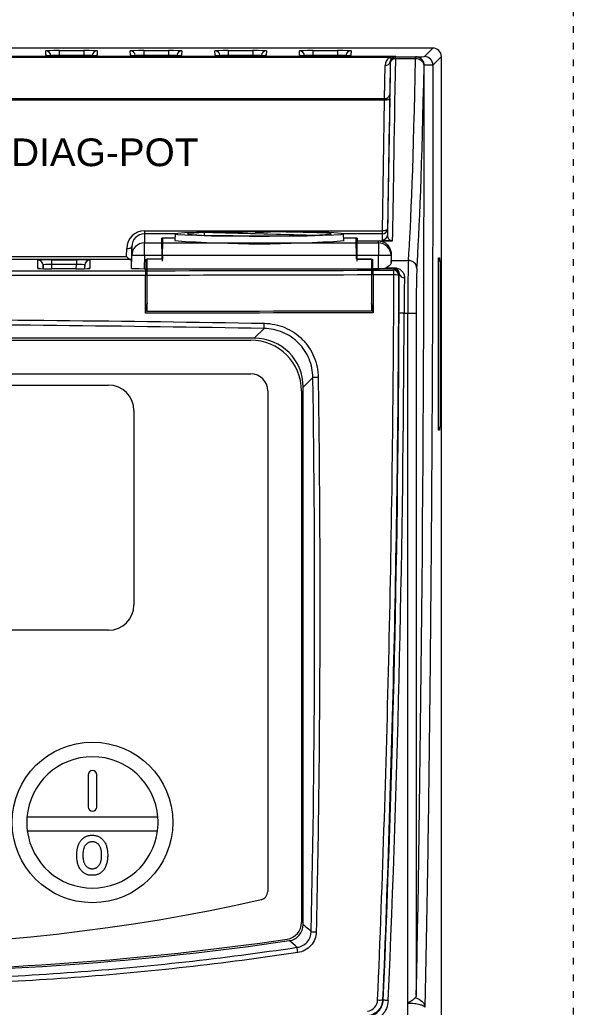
# Model space of a CAD drawing. Header units: millimetres. Extents: x 32696 to 36207, y 16706 to 17911.
# Drawn here: x 35273.7 to 35373.5, y 17140 to 17318 of the extents above; entities that cross this region are included whole.
import ezdxf
from ezdxf.enums import TextEntityAlignment as Align

# ---------------------------------------------------------------- set-up
doc = ezdxf.new("R2010")
doc.units = ezdxf.units.MM
doc.header["$LTSCALE"] = 0.1
doc.linetypes.add('ACAD_ISO03W100', pattern=[30, 12, -18])
doc.layers.get('0').update_dxf_attribs({"lineweight": 20})
doc.layers.add('ANNOTATION', color=252, linetype='ACAD_ISO03W100', lineweight=13)
doc.layers.add('POTENCIA', color=2, linetype='Continuous', lineweight=25)
doc.styles.get("Standard").update_dxf_attribs({"font": 'arial.ttf'})

# ---------------------------------------------------------------- blocks, each defined once
blk = doc.blocks.new('CFW-300')
at = {"lineweight": 9}
for p, q in [((37519.294, 17427.153), (37484.824, 17427.153)), ((37519.294, 17427.153), (37484.824, 17427.153)), ((37519.044, 17426.903), (37519.294, 17427.153)), ((37485.921, 17426.911), (37518.184, 17426.911)), ((37517.995, 17426.876), (37486.11, 17426.876)), ((37507.853, 17426.942), (37507.846, 17427.072)), ((37507.88, 17426.939), (37507.853, 17426.942)), ((37507.877, 17426.94), (37507.876, 17426.94)), ((37508.245, 17427.079), (37508.973, 17427.079)), ((37508.245, 17427.079), (37508.245, 17426.937)), ((37508.973, 17426.937), (37508.245, 17426.937)), ((37508.245, 17426.937), (37508.245, 17426.935)), ((37508.966, 17426.935), (37508.253, 17426.935)), ((37508.973, 17427.079), (37508.973, 17426.937)), ((37508.973, 17426.935), (37508.973, 17426.937)), ((37509.365, 17426.942), (37509.338, 17426.939)), ((37509.344, 17426.94), (37509.344, 17426.94)), ((37509.372, 17427.072), (37509.365, 17426.942)), ((37510.353, 17426.942), (37510.346, 17427.072)), ((37510.38, 17426.939), (37510.353, 17426.942)), ((37510.377, 17426.94), (37510.376, 17426.94)), ((37510.745, 17427.079), (37511.473, 17427.079)), ((37510.745, 17427.079), (37510.745, 17426.937)), ((37511.473, 17426.937), (37510.745, 17426.937)), ((37510.745, 17426.937), (37510.745, 17426.935)), ((37511.466, 17426.935), (37510.753, 17426.935)), ((37511.473, 17427.079), (37511.473, 17426.937)), ((37511.473, 17426.935), (37511.473, 17426.937)), ((37511.865, 17426.942), (37511.838, 17426.939)), ((37511.844, 17426.94), (37511.844, 17426.94)), ((37511.872, 17427.072), (37511.865, 17426.942)), ((37512.853, 17426.942), (37512.846, 17427.072)), ((37512.88, 17426.939), (37512.853, 17426.942)), ((37512.877, 17426.94), (37512.876, 17426.94)), ((37513.245, 17427.079), (37513.973, 17427.079)), ((37513.245, 17427.079), (37513.245, 17426.937)), ((37513.973, 17426.937), (37513.245, 17426.937)), ((37513.245, 17426.937), (37513.245, 17426.935)), ((37513.966, 17426.935), (37513.253, 17426.935)), ((37513.973, 17427.079), (37513.973, 17426.937)), ((37513.973, 17426.935), (37513.973, 17426.937)), ((37514.365, 17426.942), (37514.338, 17426.939)), ((37514.344, 17426.94), (37514.344, 17426.94)), ((37514.372, 17427.072), (37514.365, 17426.942)), ((37515.353, 17426.942), (37515.346, 17427.072)), ((37515.38, 17426.939), (37515.353, 17426.942)), ((37515.377, 17426.94), (37515.376, 17426.94)), ((37515.745, 17427.079), (37516.473, 17427.079)), ((37515.745, 17427.079), (37515.745, 17426.937)), ((37516.473, 17426.937), (37515.745, 17426.937)), ((37515.745, 17426.937), (37515.745, 17426.935)), ((37516.466, 17426.935), (37515.753, 17426.935)), ((37516.473, 17427.079), (37516.473, 17426.937)), ((37516.473, 17426.935), (37516.473, 17426.937)), ((37516.865, 17426.942), (37516.838, 17426.939)), ((37516.844, 17426.94), (37516.844, 17426.94)), ((37516.872, 17427.072), (37516.865, 17426.942)), ((37518.184, 17426.911), (37518.184, 17426.892)), ((37518.184, 17426.892), (37518.782, 17426.892)), ((37518.782, 17426.836), (37518.184, 17426.836)), ((37518.782, 17426.892), (37518.79, 17426.899)), ((37518.782, 17426.892), (37518.782, 17426.836)), ((37519.544, 17426.903), (37519.294, 17426.653)), ((37519.544, 17348.434), (37519.544, 17426.903)), ((37519.544, 17348.434), (37519.544, 17426.903)), ((37517.867, 17425.666), (37517.884, 17426.644)), ((37518.034, 17426.756), (37518.017, 17425.778)), ((37518.034, 17426.744), (37518.034, 17426.756)), ((37519.036, 17426.646), (37519.032, 17426.642)), ((37486.238, 17425.666), (37517.867, 17425.666)), ((37518.016, 17425.669), (37517.949, 17421.807)), ((37517.866, 17425.611), (37486.239, 17425.611)), ((37517.799, 17421.749), (37517.866, 17425.611)), ((37510.765, 17421.749), (37510.765, 17421.66)), ((37510.765, 17421.749), (37517.799, 17421.749)), ((37510.765, 17421.66), (37510.765, 17421.392)), ((37511.675, 17421.66), (37510.765, 17421.66)), ((37511.675, 17421.661), (37511.665, 17421.461)), ((37512.446, 17421.709), (37512.87, 17421.727)), ((37512.446, 17421.709), (37512.446, 17421.708)), ((37512.486, 17421.709), (37512.446, 17421.709)), ((37512.482, 17421.744), (37512.478, 17421.71)), ((37512.87, 17421.727), (37512.482, 17421.744)), ((37512.482, 17421.744), (37512.623, 17421.744)), ((37515.545, 17421.618), (37512.535, 17421.697)), ((37512.535, 17421.697), (37512.535, 17421.627)), ((37512.623, 17421.744), (37512.833, 17421.735)), ((37512.873, 17421.721), (37512.69, 17421.713)), ((37512.785, 17421.704), (37515.795, 17421.625)), ((37513.056, 17421.719), (37512.997, 17421.722)), ((37513.4, 17421.744), (37513.012, 17421.727)), ((37513.012, 17421.727), (37513.166, 17421.721)), ((37513.042, 17421.735), (37513.258, 17421.744)), ((37513.258, 17421.744), (37513.4, 17421.744)), ((37513.4, 17421.744), (37513.402, 17421.723)), ((37514.047, 17421.741), (37514.047, 17421.712)), ((37514.474, 17421.734), (37514.349, 17421.733)), ((37514.367, 17421.721), (37514.492, 17421.72)), ((37514.474, 17421.734), (37514.475, 17421.72)), ((37514.737, 17421.732), (37514.737, 17421.735)), ((37515.018, 17421.722), (37515.018, 17421.737)), ((37515.064, 17421.744), (37515.142, 17421.744)), ((37515.142, 17421.744), (37515.142, 17421.721)), ((37515.142, 17421.744), (37515.143, 17421.721)), ((37515.855, 17421.741), (37515.855, 17421.716)), ((37516.665, 17421.461), (37516.654, 17421.661)), ((37517.799, 17421.66), (37516.655, 17421.66)), ((37517.799, 17421.66), (37517.799, 17421.749)), ((37517.799, 17421.479), (37517.799, 17421.66)), ((37517.949, 17421.807), (37517.949, 17421.626)), ((37510.39, 17421.285), (37510.384, 17420.899)), ((37510.39, 17421.024), (37510.39, 17421.285)), ((37510.765, 17421.024), (37510.765, 17421.392)), ((37510.765, 17421.392), (37511.281, 17421.392)), ((37511.669, 17421.539), (37511.278, 17421.539)), ((37511.281, 17421.392), (37511.278, 17421.539)), ((37511.293, 17420.919), (37511.31, 17421.539)), ((37511.31, 17421.392), (37511.31, 17421.539)), ((37511.669, 17421.539), (37511.31, 17421.539)), ((37511.31, 17421.392), (37517.02, 17421.392)), ((37517.052, 17421.539), (37516.661, 17421.539)), ((37517.02, 17421.539), (37516.661, 17421.539)), ((37517.037, 17420.919), (37517.02, 17421.539)), ((37517.02, 17421.392), (37517.02, 17421.539)), ((37517.05, 17421.453), (37517.048, 17421.392)), ((37517.048, 17421.392), (37517.681, 17421.392)), ((37517.052, 17421.539), (37517.05, 17421.453)), ((37517.05, 17421.453), (37517.691, 17421.453)), ((37517.681, 17421.392), (37517.681, 17421.024)), ((37517.691, 17421.453), (37518.036, 17421.453)), ((37486.319, 17420.99), (37510.236, 17420.99)), ((37510.236, 17420.99), (37510.24, 17421.227)), ((37510.384, 17420.642), (37510.39, 17421.024)), ((37510.765, 17421.024), (37510.758, 17420.632)), ((37511.288, 17421.024), (37510.765, 17421.024)), ((37511.29, 17420.91), (37511.288, 17421.024)), ((37511.3, 17421.017), (37511.297, 17420.91)), ((37517.03, 17421.017), (37511.3, 17421.017)), ((37517.03, 17421.017), (37517.033, 17420.91)), ((37517.042, 17421.024), (37517.04, 17420.91)), ((37517.681, 17421.024), (37517.042, 17421.024)), ((37517.688, 17420.632), (37517.681, 17421.024)), ((37518.056, 17421.024), (37518.059, 17420.812)), ((37510.37, 17420.901), (37486.319, 17420.901)), ((37507.617, 17420.639), (37507.617, 17420.883)), ((37507.772, 17420.631), (37507.767, 17420.741)), ((37507.767, 17420.741), (37507.767, 17420.631)), ((37508.016, 17420.894), (37508.752, 17420.894)), ((37508.016, 17420.894), (37508.016, 17420.752)), ((37508.752, 17420.752), (37508.016, 17420.752)), ((37508.016, 17420.752), (37508.022, 17420.628)), ((37508.746, 17420.628), (37508.752, 17420.752)), ((37508.752, 17420.894), (37508.752, 17420.752)), ((37509.002, 17420.741), (37508.996, 17420.631)), ((37509.002, 17420.631), (37509.002, 17420.741)), ((37509.151, 17420.883), (37509.151, 17420.639)), ((37510.384, 17420.642), (37510.384, 17420.899)), ((37510.82, 17420.632), (37510.82, 17420.91)), ((37510.82, 17420.91), (37510.848, 17420.882)), ((37510.82, 17420.91), (37510.848, 17420.91)), ((37511.297, 17420.91), (37510.848, 17420.91)), ((37510.848, 17420.632), (37510.848, 17420.91)), ((37511.297, 17420.919), (37511.29, 17420.919)), ((37511.29, 17420.91), (37511.29, 17420.857)), ((37511.297, 17420.919), (37511.297, 17420.91)), ((37517.033, 17420.919), (37517.033, 17420.91)), ((37517.04, 17420.919), (37517.033, 17420.919)), ((37517.482, 17420.91), (37517.033, 17420.91)), ((37517.04, 17420.91), (37517.509, 17420.91)), ((37517.04, 17420.91), (37517.04, 17420.857)), ((37517.509, 17420.91), (37517.482, 17420.882)), ((37517.482, 17420.91), (37517.482, 17420.632)), ((37517.509, 17420.91), (37517.509, 17420.632)), ((37518.059, 17420.877), (37518.569, 17420.877)), ((37519.457, 17420.953), (37519.484, 17420.953)), ((37519.457, 17415.853), (37519.457, 17420.953)), ((37519.509, 17420.872), (37519.457, 17420.872)), ((37519.457, 17420.866), (37519.509, 17420.867)), ((37519.484, 17420.953), (37519.484, 17420.872)), ((37519.509, 17420.867), (37519.509, 17420.872)), ((37519.509, 17420.867), (37519.509, 17415.939)), ((37508.751, 17420.628), (37508.017, 17420.628)), ((37508.751, 17420.628), (37508.017, 17420.628)), ((37508.017, 17420.628), (37508.017, 17420.628)), ((37508.751, 17420.628), (37508.751, 17420.628)), ((37510.758, 17420.632), (37510.82, 17420.632)), ((37510.8, 17420.572), (37510.82, 17420.632)), ((37510.848, 17420.632), (37517.482, 17420.632)), ((37510.848, 17420.571), (37510.848, 17420.632)), ((37517.482, 17420.632), (37517.482, 17420.584)), ((37517.525, 17420.584), (37517.509, 17420.632)), ((37518.157, 17420.632), (37517.509, 17420.632)), ((37517.509, 17420.632), (37517.688, 17420.632)), ((37517.909, 17420.657), (37518.157, 17420.657)), ((37518.157, 17420.657), (37518.157, 17420.632)), ((37510.848, 17419.615), (37510.821, 17419.534)), ((37517.509, 17419.534), (37517.482, 17419.615)), ((37510.798, 17419.316), (37510.82, 17419.381)), ((37510.82, 17419.381), (37510.82, 17419.384)), ((37510.848, 17419.381), (37510.82, 17419.381)), ((37517.51, 17419.381), (37517.482, 17419.381)), ((37517.51, 17419.384), (37517.51, 17419.381)), ((37517.527, 17419.328), (37517.51, 17419.381)), ((37518.441, 17419.318), (37518.551, 17419.318)), ((37518.551, 17398.916), (37518.551, 17419.318)), ((37518.551, 17419.318), (37518.801, 17419.318)), ((37518.801, 17419.318), (37518.801, 17399.147)), ((37514.01, 17418.573), (37514.3, 17418.862)), ((37514.01, 17418.573), (37490.108, 17418.573)), ((37490.209, 17418.519), (37513.909, 17418.519)), ((37490.209, 17417.519), (37513.909, 17417.519)), ((37515.745, 17417.41), (37515.459, 17417.124)), ((37492.704, 17417.189), (37509.704, 17417.189)), ((37514.409, 17417.019), (37514.409, 17402.218)), ((37515.409, 17417.019), (37515.409, 17401.3)), ((37515.459, 17401.239), (37515.459, 17417.124)), ((37510.454, 17416.439), (37510.454, 17410.689)), ((37519.457, 17415.941), (37519.509, 17415.939)), ((37519.509, 17415.935), (37519.457, 17415.935)), ((37519.484, 17415.853), (37519.457, 17415.853)), ((37519.484, 17415.935), (37519.484, 17415.853)), ((37519.509, 17415.939), (37519.509, 17415.935)), ((37509.704, 17409.939), (37492.704, 17409.939)), ((37509.104, 17405.664), (37509.104, 17404.714)), ((37509.354, 17404.714), (37509.354, 17405.664)), ((37511.165, 17404.409), (37507.293, 17404.409)), ((37507.303, 17404.009), (37511.155, 17404.009)), ((37518.555, 17378.369), (37518.555, 17398.916))]:
    blk.add_line(p, q, dxfattribs=at)
at = {"lineweight": 9, "flags": 128}
for points in [[(37518.016, 17425.669), (37518.012, 17425.658), (37518.004, 17425.646), (37517.99, 17425.636), (37517.971, 17425.627), (37517.949, 17425.62), (37517.923, 17425.615), (37517.895, 17425.612), (37517.866, 17425.611)], [(37511.675, 17421.661), (37511.748, 17421.645), (37511.961, 17421.631), (37512.301, 17421.618), (37512.751, 17421.607), (37513.282, 17421.6), (37513.865, 17421.596), (37514.465, 17421.596), (37515.048, 17421.6), (37515.579, 17421.607), (37516.028, 17421.618), (37516.369, 17421.631), (37516.582, 17421.645), (37516.654, 17421.661), (37516.582, 17421.677), (37516.369, 17421.691), (37516.028, 17421.704), (37515.579, 17421.715), (37515.048, 17421.722), (37514.465, 17421.726), (37513.865, 17421.726), (37513.282, 17421.722), (37512.751, 17421.715), (37512.301, 17421.704), (37511.961, 17421.691), (37511.748, 17421.677), (37511.675, 17421.661)], [(37512.535, 17421.697), (37512.226, 17421.684), (37512.057, 17421.67), (37512.042, 17421.655), (37512.181, 17421.64), (37512.465, 17421.627), (37512.872, 17421.616), (37513.374, 17421.609), (37513.932, 17421.605), (37514.508, 17421.606), (37515.059, 17421.61), (37515.545, 17421.618)], [(37515.795, 17421.625), (37516.104, 17421.638), (37516.273, 17421.652), (37516.288, 17421.667), (37516.148, 17421.682), (37515.865, 17421.695), (37515.458, 17421.705), (37514.956, 17421.713), (37514.397, 17421.717), (37513.822, 17421.716), (37513.271, 17421.712), (37512.785, 17421.704)], [(37517.949, 17421.807), (37517.946, 17421.795), (37517.937, 17421.784), (37517.923, 17421.774), (37517.905, 17421.765), (37517.882, 17421.758), (37517.856, 17421.753), (37517.828, 17421.75), (37517.799, 17421.749)], [(37510.24, 17421.227), (37510.269, 17421.228), (37510.297, 17421.231), (37510.323, 17421.236), (37510.346, 17421.243), (37510.365, 17421.252), (37510.378, 17421.262), (37510.387, 17421.273), (37510.39, 17421.285)], [(37507.652, 17420.635), (37507.645, 17420.636), (37507.617, 17420.639)], [(37509.151, 17420.639), (37509.123, 17420.636), (37509.116, 17420.635)], [(37518.296, 17420.465), (37518.291, 17420.457), (37518.276, 17420.436)], [(37518.301, 17420.473), (37518.3, 17420.47), (37518.296, 17420.465)], [(37518.441, 17419.318), (37518.413, 17419.319), (37518.385, 17419.319), (37518.359, 17419.319), (37518.336, 17419.319), (37518.318, 17419.319), (37518.304, 17419.319), (37518.295, 17419.319), (37518.291, 17419.319)], [(37517.808, 17399.015), (37517.817, 17399.007), (37517.825, 17399)], [(37517.974, 17398.993), (37517.945, 17398.995), (37517.918, 17398.996), (37517.892, 17398.997), (37517.869, 17398.998), (37517.851, 17398.999), (37517.837, 17398.999), (37517.828, 17399), (37517.825, 17399)], [(37518.555, 17398.916), (37518.555, 17398.916), (37518.555, 17398.917), (37518.555, 17398.917), (37518.555, 17398.918), (37518.555, 17398.918), (37518.555, 17398.919), (37518.555, 17398.919), (37518.555, 17398.92)]]:
    blk.add_lwpolyline(points, dxfattribs=at)
at = {"lineweight": 9}
blk.add_circle((37509.229, 17404.259), 2.375, dxfattribs=at)
for centre, radius, start, end in [((37507.846, 17426.922), 0.15, 5.4546, 90.0048), ((37509.372, 17426.922), 0.15, 89.9952, 174.5456), ((37510.346, 17426.922), 0.15, 5.455, 90.0044), ((37511.872, 17426.922), 0.15, 89.9956, 174.545), ((37512.846, 17426.922), 0.15, 5.4546, 90.0048), ((37514.372, 17426.922), 0.15, 89.9952, 174.5454), ((37515.346, 17426.922), 0.15, 5.4546, 90.0048), ((37516.872, 17426.922), 0.15, 89.9956, 174.545), ((37518.044, 17426.951), 0.0893, 237.083, 300.9139), ((37518.184, 17426.742), 0.15, 89.9967, 178.994), ((37518.168, 17426.701), 0.136, 83.3533, 170.9588), ((37518.782, 17426.642), 0.25, 0.0198, 89.9798), ((37518.805, 17426.606), 0.23, 8.8672, 95.5604), ((37519.044, 17426.653), 0.25, 0.0206, 89.9789), ((37517.9, 17426.778), 0.136, 263.0975, 350.5471), ((37517.884, 17425.8), 0.136, 263.0966, 350.5491), ((37517.799, 17421.809), 0.15, 269.9906, 358.9892), ((37517.799, 17421.629), 0.15, 269.99, 358.9899), ((37510.765, 17421.017), 0.375, 89.9908, 178.9892), ((37514.166, 17455.162), 33.793, 265.7564, 274.2416), ((37517.681, 17421.017), 0.375, 1.0164, 90.0032), ((37510.578, 17415.646), 5.38, 88.0032, 91.9968), ((37517.868, 17415.601), 5.425, 88.0198, 91.9802), ((37507.617, 17420.733), 0.15, 3.0109, 90.01), ((37508.852, 17417.09), 3.805, 85.4925, 91.5032), ((37509.151, 17420.733), 0.15, 89.99, 176.9891), ((37518.571, 17420.629), 0.248, 1.0321, 90.4797), ((37517.746, 17420.479), 0.395, 355.7402, 15.7042), ((37518.126, 17420.436), 0.15, 359.9904, 89.9754), ((37518.17, 17420.06), 0.39, 74.173, 94.378), ((37518.146, 17420.465), 0.15, 359.9934, 89.9753), ((37518.432, 17420.507), 0.135, 194.8376, 278.2915), ((37009.806, 17420.839), 508.488, 357.53843, 359.82872), ((37009.806, 17420.839), 508.638, 357.53843, 359.82872), ((37513.317, 17419.005), 0.993, 351.7463, 0.7044), ((37513.909, 17417.019), 1.5, 0, 90), ((37513.909, 17417.019), 0.5, 0, 90), ((37515.888, 17416.236), 1.182, 89.389, 96.9378), ((37509.704, 17416.439), 0.75, 0, 90), ((37509.704, 17410.689), 0.75, 270, 0), ((37509.229, 17404.259), 1.942, 4.43, 175.57), ((37509.229, 17405.664), 0.125, 0, 180), ((37509.229, 17404.714), 0.125, 180, 0), ((37509.229, 17404.259), 1.942, 175.57, 187.3964), ((37509.229, 17404.259), 1.942, 352.6036, 4.43), ((37509.229, 17404.259), 1.942, 187.3964, 352.6036), ((37514.159, 17402.218), 0.25, 282.7273, 0), ((37502.059, 17455.791), 55.172, 257.2727, 282.7273), ((37514.909, 17401.3), 0.5, 278.2911, 0), ((37515.836, 17401.825), 0.804, 260.0573, 270.6529), ((37502.059, 17490.103), 90.28, 261.72948, 278.27052), ((37502.059, 17489.48), 89.611, 261.70894, 278.29106), ((37502.813, 17398.58), 12.618, 8.3323, 9.0505), ((37517.713, 17399.431), 0.426, 262.9109, 282.8586)]:
    blk.add_arc(centre, radius, start, end, dxfattribs=at)
for centre, major_axis, ratio, start_param, end_param in [((37519.294, 17426.903), (0.177, 0.177), 0.999695, 5.497939, 7.068431), ((37519.294, 17426.903), (-0.177, -0.177), 0.999924, 2.356233, 3.926953), ((37508.247, 17427.072), (0.401, 0), 0.017471, 1.574452, 3.142509), ((37508.253, 17426.942), (0.401, 0), 0.017439, 3.142506, 4.710563), ((37508.247, 17426.922), (0.251, -0.008), 0.058972, 1.578502, 2.661043), ((37508.965, 17426.942), (0.401, 0), 0.017439, 4.714215, 6.282272), ((37508.972, 17427.072), (0.401, 0), 0.017471, 6.282269, 7.850326), ((37508.972, 17426.922), (0.251, 0.008), 0.058972, 0.48055, 1.56309), ((37510.747, 17427.072), (0.401, 0), 0.017471, 1.574452, 3.142509), ((37510.753, 17426.942), (0.401, 0), 0.017439, 3.142506, 4.710563), ((37510.747, 17426.922), (0.251, -0.008), 0.058972, 1.578502, 2.661043), ((37511.465, 17426.942), (0.401, 0), 0.017439, 4.714215, 6.282272), ((37511.472, 17427.072), (0.401, 0), 0.017471, 6.282269, 7.850326), ((37511.472, 17426.922), (0.251, 0.008), 0.058972, 0.48055, 1.56309), ((37513.247, 17427.072), (0.401, 0), 0.017471, 1.574452, 3.142509), ((37513.253, 17426.942), (0.401, 0), 0.017439, 3.142506, 4.710563), ((37513.247, 17426.922), (0.251, -0.008), 0.058972, 1.578502, 2.661043), ((37513.965, 17426.942), (0.401, 0), 0.017439, 4.714215, 6.282272), ((37513.972, 17427.072), (0.401, 0), 0.017471, 6.282269, 7.850326), ((37513.972, 17426.922), (0.251, 0.008), 0.058972, 0.48055, 1.56309), ((37515.747, 17427.072), (0.401, 0), 0.017471, 1.574452, 3.142509), ((37515.753, 17426.942), (0.401, 0), 0.017439, 3.142506, 4.710563), ((37515.747, 17426.922), (0.251, -0.008), 0.058972, 1.578502, 2.661043), ((37516.465, 17426.942), (0.401, 0), 0.017439, 4.714215, 6.282272), ((37516.472, 17427.072), (0.401, 0), 0.017471, 6.282269, 7.850326), ((37516.472, 17426.922), (0.251, 0.008), 0.058972, 0.48055, 1.56309), ((37518.184, 17426.638), (-0.001, 0.306), 0.979048, 0.676329, 1.548988), ((37518.184, 17426.762), (0.3, 0.003), 0.499949, 1.564979, 2.245657), ((37518.184, 17426.753), (-0.001, 0.156), 0.958816, 0.676358, 1.549017), ((37518.184, 17426.762), (0.107, 0.109), 0.965694, 0.791941, 1.47262), ((37518.6, 17450.091), (0.526, 30), 0.000459, 2.457781, 2.838374), ((37518.182, 17426.642), (0.002, 0.25), 0.000183, 5.599367, 6.265733), ((37518.449, 17450.091), (0, 30), 0.017601, 3.371004, 3.825412), ((37518.45, 17450.093), (0.526, 30.15), 0.000457, 2.457781, 2.805869), ((37518.032, 17426.644), (0.0017, 0.1), 0.000457, 5.599374, 6.26574), ((37518.427, 17426.731), (0, 34.92), 0.017455, 3.801696, 4.709959), ((37518.699, 17450.091), (0, 30.25), 0.017455, 3.371004, 3.825412), ((37517.863, 17425.551), (0.005, 0.15), 0.000913, 5.126928, 5.585085), ((37518.013, 17425.548), (0.005, 0.3), 0.000457, 5.126904, 5.585062), ((37510.765, 17421.218), (0, 0.531), 0.988139, 0, 1.553337), ((37510.765, 17421.278), (0, 0.381), 0.983341, 0, 1.553337), ((37511.288, 17421.017), (-0.007, 0.375), 0.000152, 4.72984, 6.257003), ((37511.3, 17421.017), (0.01, 0.375), 0.000685, 4.712407, 6.257023), ((37517.03, 17421.017), (-0.01, 0.375), 0.000685, 0.026162, 1.570778), ((37517.042, 17421.017), (0.007, 0.375), 0.000152, 0.026183, 1.553346), ((37510.236, 17421.051), (-0.144, 0.147), 0.210244, 1.781524, 2.911633), ((37508.017, 17420.883), (0.401, 0), 0.026222, 1.574907, 3.141595), ((37508.017, 17420.733), (0.251, -0.008), 0.072913, 1.579678, 3.146367), ((37508.751, 17420.733), (0.251, 0.008), 0.072913, 6.278411, 7.8451), ((37510.233, 17420.899), (0.15, 0), 0.028937, 6.283179, 6.716419), ((37518.574, 17419.318), (0, 1.6), 0.014728, 0.229411, 1.570796), ((37508.017, 17420.639), (0.401, 0), 0.02615, 3.141592, 3.457015), ((37508.017, 17420.639), (0.401, 0), 0.02615, 3.457015, 4.711018), ((37508.751, 17420.639), (0.401, 0), 0.02615, 4.71376, 5.937946), ((37508.751, 17420.639), (0.401, 0), 0.02615, 5.937946, 6.283186), ((37510.759, 17420.642), (0.375, 0), 0.026198, 3.141592, 4.711627), ((37517.509, 17420.782), (0, 0.15), 0.008727, 3.078714, 3.115413), ((37009.806, 18031.095), (0, 915.275), 0.745432, 3.982184, 3.982227), ((37009.806, 18031.095), (0, 915.275), 0.745432, 3.982227, 3.982252), ((37518.824, 17419.318), (0, 1.35), 0.017455, 0.229411, 1.570796), ((37510.821, 17419.384), (0, 0.15), 0.008727, 0.02618, 1.570796), ((37517.509, 17419.384), (0, 0.15), 0.008727, 4.712389, 6.257005), ((37513.906, 17417.02), (1.134, 1.134), 0.935113, 5.531306, 7.035065)]:
    blk.add_ellipse(centre, major_axis=major_axis, ratio=ratio, start_param=start_param, end_param=end_param, dxfattribs=at)
for points, knots in [([(37518.79, 17426.899), (37518.856, 17426.899), (37518.921, 17426.899), (37519.015, 17426.901), (37519.043, 17426.902), (37519.044, 17426.903)], [0, 0, 0, 0, 0.5, 0.5, 1, 1, 1, 1]), ([(37519.036, 17426.65), (37519.036, 17426.687), (37519.027, 17426.723), (37518.996, 17426.787), (37518.975, 17426.815), (37518.901, 17426.88), (37518.84, 17426.898), (37518.79, 17426.899)], [0, 0, 0, 0, 0.25, 0.25, 0.5, 0.5, 1, 1, 1, 1]), ([(37519.294, 17426.653), (37519.293, 17426.653), (37519.287, 17426.653), (37519.263, 17426.652), (37519.245, 17426.652), (37519.2, 17426.651), (37519.172, 17426.651), (37519.11, 17426.65), (37519.075, 17426.65), (37519.036, 17426.65)], [0, 0, 0, 0, 0.25, 0.25, 0.5, 0.5, 0.75, 0.75, 1, 1, 1, 1]), ([(37519.294, 17426.653), (37519.294, 17425.306), (37519.292, 17423.972), (37519.287, 17421.325), (37519.283, 17420.013), (37519.275, 17418.063), (37519.272, 17417.416), (37519.266, 17416.128), (37519.262, 17415.486), (37519.254, 17414.218), (37519.25, 17413.59), (37519.241, 17412.35), (37519.236, 17411.736), (37519.22, 17409.921), (37519.209, 17408.757), (37519.184, 17406.516), (37519.17, 17405.44), (37519.141, 17403.375), (37519.125, 17402.386), (37519.091, 17400.502), (37519.073, 17399.618), (37519.055, 17398.793)], [0, 0, 0, 0, 0.125, 0.125, 0.25, 0.25, 0.3125, 0.3125, 0.375, 0.375, 0.4375, 0.4375, 0.5, 0.5, 0.625, 0.625, 0.75, 0.75, 0.875, 0.875, 1, 1, 1, 1]), ([(37512.833, 17421.735), (37512.867, 17421.734), (37512.9, 17421.732), (37512.933, 17421.731), (37512.935, 17421.731), (37512.937, 17421.731), (37512.94, 17421.73)], [0.000063, 0.000063, 0.000063, 0.000063, 1, 1, 1, 1.065896, 1.065896, 1.065896, 1.065896]), ([(37512.941, 17421.724), (37512.939, 17421.724), (37512.936, 17421.724), (37512.934, 17421.724), (37512.924, 17421.724), (37512.914, 17421.723), (37512.894, 17421.722), (37512.883, 17421.722), (37512.873, 17421.721)], [-0.10952, -0.10952, -0.10952, -0.10952, 0, 0, 0, 0.5, 0.5, 0.999372, 0.999372, 0.999372, 0.999372]), ([(37512.94, 17421.73), (37512.942, 17421.731), (37512.944, 17421.731), (37512.946, 17421.731), (37512.979, 17421.732), (37513.011, 17421.733), (37513.042, 17421.735)], [-0.07, -0.07, -0.07, -0.07, 0, 0, 0, 1, 1, 1, 1]), ([(37512.997, 17421.722), (37512.981, 17421.723), (37512.964, 17421.723), (37512.948, 17421.724), (37512.945, 17421.724), (37512.943, 17421.724), (37512.941, 17421.724)], [0.000267, 0.000267, 0.000267, 0.000267, 1, 1, 1, 1.134244, 1.134244, 1.134244, 1.134244]), ([(37513.545, 17421.727), (37513.545, 17421.728), (37513.547, 17421.729), (37513.554, 17421.731), (37513.56, 17421.732), (37513.578, 17421.734), (37513.589, 17421.735), (37513.619, 17421.737), (37513.637, 17421.738), (37513.679, 17421.74), (37513.704, 17421.74), (37513.761, 17421.742), (37513.792, 17421.742), (37513.861, 17421.743), (37513.898, 17421.744), (37513.955, 17421.744), (37513.975, 17421.744), (37514.014, 17421.744), (37514.033, 17421.744), (37514.053, 17421.744)], [0.0000868, 0.0000868, 0.0000868, 0.0000868, 0.125, 0.125, 0.25, 0.25, 0.375, 0.375, 0.5, 0.5, 0.625, 0.625, 0.75, 0.75, 0.875, 0.875, 0.9375, 0.9375, 0.9998413, 0.9998413, 0.9998413, 0.9998413]), ([(37514.047, 17421.741), (37514.047, 17421.741), (37514.047, 17421.741), (37514.047, 17421.741), (37514.032, 17421.741), (37514.017, 17421.741), (37513.986, 17421.741), (37513.971, 17421.741), (37513.926, 17421.74), (37513.896, 17421.74), (37513.843, 17421.739), (37513.819, 17421.739), (37513.777, 17421.737), (37513.759, 17421.737), (37513.73, 17421.735), (37513.717, 17421.735), (37513.698, 17421.733), (37513.69, 17421.732), (37513.679, 17421.731), (37513.675, 17421.73), (37513.67, 17421.728), (37513.67, 17421.728), (37513.669, 17421.727), (37513.669, 17421.727), (37513.669, 17421.727), (37513.669, 17421.727)], [-0.000326, -0.000326, -0.000326, -0.000326, 0, 0, 0, 0.0625, 0.0625, 0.125, 0.125, 0.25, 0.25, 0.375, 0.375, 0.5, 0.5, 0.625, 0.625, 0.75, 0.75, 0.875, 0.875, 1, 1, 1, 1.000153, 1.000153, 1.000153, 1.000153]), ([(37514.036, 17421.712), (37514.036, 17421.712), (37514.036, 17421.712), (37514.036, 17421.712), (37514.058, 17421.712), (37514.08, 17421.712), (37514.122, 17421.713), (37514.144, 17421.713), (37514.203, 17421.714), (37514.239, 17421.714), (37514.282, 17421.715), (37514.295, 17421.716), (37514.317, 17421.717), (37514.326, 17421.717), (37514.342, 17421.719), (37514.349, 17421.719), (37514.36, 17421.72), (37514.364, 17421.721), (37514.367, 17421.721)], [-0.0004576, -0.0004576, -0.0004576, -0.0004576, 0, 0, 0, 0.125, 0.125, 0.25, 0.25, 0.5, 0.5, 0.625, 0.625, 0.75, 0.75, 0.875, 0.875, 0.983707, 0.983707, 0.983707, 0.983707]), ([(37514.349, 17421.733), (37514.339, 17421.734), (37514.328, 17421.735), (37514.298, 17421.737), (37514.278, 17421.738), (37514.239, 17421.739), (37514.225, 17421.739), (37514.193, 17421.74), (37514.176, 17421.74), (37514.141, 17421.74), (37514.123, 17421.741), (37514.085, 17421.741), (37514.066, 17421.741), (37514.048, 17421.741), (37514.047, 17421.741), (37514.047, 17421.741), (37514.047, 17421.741)], [0.017144, 0.017144, 0.017144, 0.017144, 0.25, 0.25, 0.5, 0.5, 0.625, 0.625, 0.75, 0.75, 0.875, 0.875, 1, 1, 1, 1.0005339, 1.0005339, 1.0005339, 1.0005339]), ([(37514.053, 17421.744), (37514.08, 17421.744), (37514.106, 17421.744), (37514.157, 17421.744), (37514.183, 17421.744), (37514.256, 17421.743), (37514.3, 17421.742), (37514.355, 17421.741), (37514.371, 17421.74), (37514.401, 17421.739), (37514.414, 17421.739), (37514.436, 17421.737), (37514.446, 17421.737), (37514.463, 17421.735), (37514.469, 17421.735), (37514.474, 17421.734)], [0.0002383, 0.0002383, 0.0002383, 0.0002383, 0.125, 0.125, 0.25, 0.25, 0.5, 0.5, 0.625, 0.625, 0.75, 0.75, 0.875, 0.875, 0.9878943, 0.9878943, 0.9878943, 0.9878943]), ([(37514.737, 17421.735), (37514.753, 17421.736), (37514.77, 17421.736), (37514.803, 17421.736), (37514.819, 17421.737), (37514.868, 17421.738), (37514.899, 17421.738), (37514.956, 17421.74), (37514.982, 17421.741), (37515.018, 17421.742), (37515.03, 17421.743), (37515.049, 17421.744), (37515.057, 17421.744), (37515.064, 17421.744)], [0.0090725, 0.0090725, 0.0090725, 0.0090725, 0.125, 0.125, 0.25, 0.25, 0.5, 0.5, 0.75, 0.75, 0.875, 0.875, 0.9894926, 0.9894926, 0.9894926, 0.9894926]), ([(37515.018, 17421.737), (37515.013, 17421.737), (37515.008, 17421.737), (37515.004, 17421.737), (37514.994, 17421.737), (37514.985, 17421.736), (37514.964, 17421.736), (37514.954, 17421.736), (37514.921, 17421.735), (37514.898, 17421.734), (37514.851, 17421.733), (37514.827, 17421.733), (37514.79, 17421.732), (37514.778, 17421.732), (37514.756, 17421.732), (37514.747, 17421.732), (37514.737, 17421.732)], [-0.059434, -0.059434, -0.059434, -0.059434, 0, 0, 0, 0.125, 0.125, 0.25, 0.25, 0.5, 0.5, 0.75, 0.75, 0.875, 0.875, 0.96467, 0.96467, 0.96467, 0.96467]), ([(37515.508, 17421.727), (37515.509, 17421.727), (37515.509, 17421.728), (37515.513, 17421.73), (37515.516, 17421.731), (37515.527, 17421.734), (37515.54, 17421.736), (37515.574, 17421.739), (37515.588, 17421.739), (37515.623, 17421.741), (37515.643, 17421.742), (37515.694, 17421.743), (37515.724, 17421.744), (37515.774, 17421.744), (37515.791, 17421.744), (37515.825, 17421.744), (37515.843, 17421.744), (37515.861, 17421.744)], [0.0000812, 0.0000812, 0.0000812, 0.0000812, 0.125, 0.125, 0.25, 0.25, 0.5, 0.5, 0.625, 0.625, 0.75, 0.75, 0.875, 0.875, 0.9375, 0.9375, 0.9996969, 0.9996969, 0.9996969, 0.9996969]), ([(37515.855, 17421.741), (37515.855, 17421.741), (37515.855, 17421.741), (37515.855, 17421.741), (37515.848, 17421.741), (37515.841, 17421.741), (37515.827, 17421.741), (37515.82, 17421.741), (37515.799, 17421.741), (37515.786, 17421.741), (37515.751, 17421.74), (37515.732, 17421.74), (37515.7, 17421.738), (37515.687, 17421.738), (37515.669, 17421.736), (37515.662, 17421.736), (37515.646, 17421.734), (37515.641, 17421.732), (37515.634, 17421.729), (37515.634, 17421.728), (37515.633, 17421.727), (37515.633, 17421.727), (37515.633, 17421.727), (37515.633, 17421.727)], [-0.000425, -0.000425, -0.000425, -0.000425, 0, 0, 0, 0.03125, 0.03125, 0.0625, 0.0625, 0.125, 0.125, 0.25, 0.25, 0.375, 0.375, 0.5, 0.5, 0.75, 0.75, 1, 1, 1, 1.000115, 1.000115, 1.000115, 1.000115]), ([(37516.087, 17421.727), (37516.087, 17421.727), (37516.087, 17421.727), (37516.087, 17421.727), (37516.086, 17421.729), (37516.084, 17421.732), (37516.057, 17421.736), (37516.05, 17421.737), (37516.035, 17421.738), (37516.03, 17421.738), (37516.016, 17421.739), (37516.008, 17421.739), (37515.983, 17421.74), (37515.962, 17421.74), (37515.925, 17421.741), (37515.912, 17421.741), (37515.884, 17421.741), (37515.869, 17421.741), (37515.855, 17421.741), (37515.855, 17421.741), (37515.855, 17421.741), (37515.855, 17421.741)], [-0.000115, -0.000115, -0.000115, -0.000115, 0, 0, 0, 0.5, 0.5, 0.625, 0.625, 0.6875, 0.6875, 0.75, 0.75, 0.875, 0.875, 0.9375, 0.9375, 1, 1, 1, 1.000423, 1.000423, 1.000423, 1.000423]), ([(37515.861, 17421.744), (37515.886, 17421.744), (37515.91, 17421.744), (37515.957, 17421.744), (37515.98, 17421.744), (37516.021, 17421.743), (37516.041, 17421.743), (37516.075, 17421.742), (37516.089, 17421.741), (37516.103, 17421.741)], [0.0008801, 0.0008801, 0.0008801, 0.0008801, 0.25, 0.25, 0.5, 0.5, 0.75, 0.75, 0.9990993, 0.9990993, 0.9990993, 0.9990993]), ([(37516.103, 17421.741), (37516.115, 17421.74), (37516.126, 17421.74), (37516.145, 17421.739), (37516.153, 17421.738), (37516.175, 17421.736), (37516.185, 17421.735), (37516.199, 17421.733), (37516.204, 17421.731), (37516.211, 17421.729), (37516.211, 17421.728), (37516.212, 17421.727)], [0.0004745, 0.0004745, 0.0004745, 0.0004745, 0.125, 0.125, 0.25, 0.25, 0.5, 0.5, 0.75, 0.75, 0.9998816, 0.9998816, 0.9998816, 0.9998816]), ([(37517.949, 17421.626), (37517.948, 17421.597), (37517.955, 17421.567), (37517.977, 17421.524), (37517.987, 17421.51), (37518.009, 17421.49), (37518.018, 17421.483), (37518.036, 17421.473), (37518.042, 17421.469), (37518.056, 17421.465), (37518.061, 17421.463), (37518.074, 17421.461), (37518.083, 17421.459), (37518.094, 17421.459)], [0, 0, 0, 0, 0.5, 0.5, 0.75, 0.75, 0.875, 0.875, 0.9375, 0.9375, 0.96875, 0.96875, 1, 1, 1, 1]), ([(37517.681, 17421.392), (37517.681, 17421.395), (37517.682, 17421.399), (37517.682, 17421.402), (37517.683, 17421.407), (37517.684, 17421.413), (37517.684, 17421.418), (37517.686, 17421.425), (37517.687, 17421.432), (37517.688, 17421.44), (37517.689, 17421.444), (37517.69, 17421.449), (37517.691, 17421.453)], [0.000717974, 0.000717974, 0.000717974, 0.000717974, 0.0015, 0.0015, 0.0015, 0.002692961, 0.002692961, 0.002692961, 0.004370262, 0.004370262, 0.004370262, 0.005379866, 0.005379866, 0.005379866, 0.005379866]), ([(37517.691, 17421.453), (37517.725, 17421.453), (37517.756, 17421.448), (37517.805, 17421.434), (37517.825, 17421.426), (37517.877, 17421.401), (37517.901, 17421.383), (37517.963, 17421.328), (37517.989, 17421.291), (37518.047, 17421.183), (37518.059, 17421.114), (37518.059, 17421.047)], [0, 0, 0, 0, 0.0625, 0.0625, 0.125, 0.125, 0.25, 0.25, 0.5, 0.5, 1, 1, 1, 1]), ([(37518.036, 17421.453), (37518.018, 17421.453), (37518.003, 17421.454), (37517.977, 17421.455), (37517.966, 17421.455), (37517.935, 17421.457), (37517.919, 17421.458), (37517.877, 17421.461), (37517.857, 17421.463), (37517.812, 17421.47), (37517.799, 17421.475), (37517.799, 17421.479)], [0, 0, 0, 0, 0.0625, 0.0625, 0.125, 0.125, 0.25, 0.25, 0.5, 0.5, 1, 1, 1, 1]), ([(37518.059, 17421.047), (37518.058, 17421.041), (37518.057, 17421.034), (37518.056, 17421.028), (37518.056, 17421.026), (37518.056, 17421.025), (37518.056, 17421.024)], [0, 0, 0, 0, 0.001501462, 0.001501462, 0.001501462, 0.001799149, 0.001799149, 0.001799149, 0.001799149]), ([(37518.059, 17420.812), (37518.059, 17420.789), (37518.045, 17420.762), (37517.994, 17420.708), (37517.956, 17420.68), (37517.909, 17420.657)], [0, 0, 0, 0, 0.5, 0.5, 1, 1, 1, 1]), ([(37507.649, 17420.635), (37507.646, 17420.635), (37507.642, 17420.636), (37507.647, 17420.635), (37507.655, 17420.634), (37507.663, 17420.631), (37507.666, 17420.63)], [0, 0, 0, 0, 0.493125, 0.710456, 0.879702, 1, 1, 1, 1]), ([(37509.124, 17420.636), (37509.124, 17420.636), (37509.124, 17420.636), (37509.118, 17420.635), (37509.115, 17420.635)], [0, 0, 0, 0, 0.470835, 1, 1, 1, 1]), ([(37510.8, 17420.572), (37510.8, 17420.571), (37510.8, 17420.555), (37510.799, 17420.504), (37510.799, 17420.469), (37510.799, 17420.432)], [0, 0, 0, 0, 0.5, 0.5, 1, 1, 1, 1]), ([(37510.848, 17420.432), (37510.848, 17420.469), (37510.848, 17420.504), (37510.848, 17420.555), (37510.848, 17420.57), (37510.848, 17420.571)], [0, 0, 0, 0, 0.5, 0.5, 1, 1, 1, 1]), ([(37517.482, 17420.584), (37517.482, 17420.583), (37517.482, 17420.568), (37517.482, 17420.518), (37517.482, 17420.484), (37517.482, 17420.447)], [0, 0, 0, 0, 0.5, 0.5, 1, 1, 1, 1]), ([(37517.525, 17420.584), (37517.646, 17420.585), (37517.767, 17420.585), (37517.888, 17420.585), (37517.968, 17420.585), (37518.047, 17420.585), (37518.127, 17420.586)], [0, 0, 0, 0, 0.00072893, 0.00072893, 0.00072893, 0.001207202, 0.001207202, 0.001207202, 0.001207202]), ([(37517.527, 17420.447), (37517.527, 17420.484), (37517.526, 17420.519), (37517.526, 17420.569), (37517.526, 17420.583), (37517.525, 17420.584)], [0, 0, 0, 0, 0.5, 0.5, 1, 1, 1, 1]), ([(37518.14, 17420.449), (37518.061, 17420.449), (37517.981, 17420.449), (37517.902, 17420.449), (37517.777, 17420.448), (37517.652, 17420.448), (37517.527, 17420.447)], [0, 0, 0, 0, 0.000478628, 0.000478628, 0.000478628, 0.001232097, 0.001232097, 0.001232097, 0.001232097]), ([(37517.66, 17399.008), (37517.809, 17402.576), (37517.924, 17406.147), (37518.044, 17411.509), (37518.075, 17413.297), (37518.121, 17416.874), (37518.135, 17418.664), (37518.14, 17420.449)], [0, 0, 0, 0, 0.5, 0.5, 0.75, 0.75, 1, 1, 1, 1]), ([(37517.688, 17420.632), (37517.728, 17420.632), (37517.767, 17420.632), (37517.843, 17420.637), (37517.878, 17420.642), (37517.909, 17420.657)], [0, 0, 0, 0, 0.5, 0.5, 1, 1, 1, 1]), ([(37518.276, 17420.436), (37518.272, 17418.652), (37518.259, 17416.864), (37518.216, 17413.29), (37518.185, 17411.504), (37518.068, 17406.148), (37517.955, 17402.58), (37517.808, 17399.015)], [0, 0, 0, 0, 0.25, 0.25, 0.5, 0.5, 1, 1, 1, 1]), ([(37518.157, 17420.657), (37518.206, 17420.657), (37518.251, 17420.645), (37518.325, 17420.61), (37518.355, 17420.587), (37518.402, 17420.536), (37518.421, 17420.507), (37518.445, 17420.443), (37518.452, 17420.41), (37518.451, 17420.374)], [0, 0, 0, 0, 0.25, 0.25, 0.5, 0.5, 0.75, 0.75, 1, 1, 1, 1]), ([(37518.301, 17420.473), (37518.302, 17420.509), (37518.292, 17420.542), (37518.264, 17420.583), (37518.252, 17420.596), (37518.227, 17420.614), (37518.217, 17420.619), (37518.193, 17420.628), (37518.176, 17420.632), (37518.157, 17420.632)], [0, 0, 0, 0, 0.5, 0.5, 0.75, 0.75, 0.875, 0.875, 1, 1, 1, 1]), ([(37518.291, 17419.319), (37518.292, 17419.425), (37518.292, 17419.53), (37518.293, 17419.736), (37518.294, 17419.837), (37518.296, 17420.034), (37518.297, 17420.129), (37518.299, 17420.308), (37518.3, 17420.393), (37518.301, 17420.473)], [0, 0, 0, 0, 0.25, 0.25, 0.5, 0.5, 0.75, 0.75, 1, 1, 1, 1]), ([(37518.451, 17420.374), (37518.45, 17420.301), (37518.449, 17420.223), (37518.447, 17420.06), (37518.446, 17419.973), (37518.444, 17419.792), (37518.443, 17419.7), (37518.442, 17419.512), (37518.442, 17419.415), (37518.441, 17419.318)], [0, 0, 0, 0, 0.25, 0.25, 0.5, 0.5, 0.75, 0.75, 1, 1, 1, 1]), ([(37489.741, 17419.087), (37493.834, 17419.135), (37497.932, 17419.155), (37506.127, 17419.131), (37510.222, 17419.089), (37514.31, 17419.017)], [0, 0, 0, 0, 0.5, 0.5, 1, 1, 1, 1]), ([(37514.3, 17418.862), (37510.213, 17418.936), (37506.124, 17418.979), (37499.983, 17418.997), (37497.934, 17418.995), (37493.84, 17418.976), (37491.793, 17418.958), (37489.748, 17418.933)], [0, 0, 0, 0, 0.5, 0.5, 0.75, 0.75, 1, 1, 1, 1]), ([(37514.31, 17419.017), (37514.519, 17419.013), (37514.727, 17418.969), (37515.013, 17418.849), (37515.106, 17418.799), (37515.279, 17418.682), (37515.359, 17418.616), (37515.505, 17418.469), (37515.572, 17418.387), (37515.687, 17418.214), (37515.736, 17418.122), (37515.816, 17417.93), (37515.846, 17417.829), (37515.888, 17417.626), (37515.899, 17417.523), (37515.901, 17417.418)], [0, 0, 0, 0, 0.25, 0.25, 0.375, 0.375, 0.5, 0.5, 0.625, 0.625, 0.75, 0.75, 0.875, 0.875, 1, 1, 1, 1]), ([(37515.745, 17417.41), (37515.744, 17417.505), (37515.734, 17417.599), (37515.697, 17417.784), (37515.67, 17417.876), (37515.598, 17418.051), (37515.553, 17418.134), (37515.449, 17418.292), (37515.388, 17418.366), (37515.255, 17418.5), (37515.183, 17418.56), (37515.025, 17418.666), (37514.941, 17418.712), (37514.68, 17418.821), (37514.49, 17418.859), (37514.3, 17418.862)], [0, 0, 0, 0, 0.125, 0.125, 0.25, 0.25, 0.375, 0.375, 0.5, 0.5, 0.625, 0.625, 0.75, 0.75, 1, 1, 1, 1]), ([(37515.901, 17417.418), (37515.941, 17414.687), (37515.956, 17411.949), (37515.938, 17406.48), (37515.905, 17403.749), (37515.845, 17401.022)], [0, 0, 0, 0, 0.5, 0.5, 1, 1, 1, 1]), ([(37508.764, 17403.279), (37508.764, 17403.296), (37508.765, 17403.329), (37508.767, 17403.377), (37508.772, 17403.422), (37508.779, 17403.466), (37508.787, 17403.507), (37508.798, 17403.546), (37508.81, 17403.582), (37508.824, 17403.617), (37508.84, 17403.649), (37508.857, 17403.679), (37508.875, 17403.707), (37508.895, 17403.732), (37508.915, 17403.756), (37508.937, 17403.778), (37508.96, 17403.797), (37508.984, 17403.815), (37509.009, 17403.83), (37509.036, 17403.843), (37509.063, 17403.854), (37509.093, 17403.864), (37509.123, 17403.871), (37509.155, 17403.876), (37509.188, 17403.879), (37509.21, 17403.879), (37509.222, 17403.879)], [0, 0, 0, 0, 0.058875, 0.115087, 0.168733, 0.220242, 0.269388, 0.316432, 0.361664, 0.405189, 0.447138, 0.487671, 0.526429, 0.564333, 0.601001, 0.63679, 0.671728, 0.706392, 0.741065, 0.775755, 0.810796, 0.846552, 0.883251, 0.920875, 0.959825, 1, 1, 1, 1]), ([(37509.222, 17403.879), (37509.238, 17403.879), (37509.271, 17403.878), (37509.318, 17403.871), (37509.363, 17403.859), (37509.406, 17403.842), (37509.446, 17403.82), (37509.484, 17403.793), (37509.52, 17403.762), (37509.553, 17403.725), (37509.583, 17403.685), (37509.609, 17403.64), (37509.631, 17403.591), (37509.649, 17403.538), (37509.663, 17403.481), (37509.672, 17403.419), (37509.679, 17403.354), (37509.679, 17403.309), (37509.68, 17403.286)], [0, 0, 0, 0, 0.058743, 0.1153, 0.170276, 0.224446, 0.278578, 0.333277, 0.389235, 0.4473, 0.507146, 0.568199, 0.631674, 0.697718, 0.767323, 0.840564, 0.917933, 1, 1, 1, 1]), ([(37509.223, 17403.684), (37509.213, 17403.684), (37509.193, 17403.684), (37509.164, 17403.679), (37509.137, 17403.671), (37509.111, 17403.66), (37509.086, 17403.647), (37509.063, 17403.63), (37509.041, 17403.61), (37509.021, 17403.587), (37509.003, 17403.561), (37508.987, 17403.532), (37508.974, 17403.499), (37508.963, 17403.463), (37508.955, 17403.424), (37508.949, 17403.381), (37508.945, 17403.335), (37508.944, 17403.304), (37508.944, 17403.287)], [0, 0, 0, 0, 0.055346, 0.10833, 0.160314, 0.21125, 0.262284, 0.314149, 0.36754, 0.423098, 0.48089, 0.541672, 0.606058, 0.674119, 0.747753, 0.826121, 0.909974, 1, 1, 1, 1]), ([(37509.5, 17403.291), (37509.499, 17403.307), (37509.499, 17403.339), (37509.496, 17403.384), (37509.489, 17403.426), (37509.481, 17403.465), (37509.47, 17403.501), (37509.458, 17403.533), (37509.442, 17403.562), (37509.424, 17403.588), (37509.404, 17403.611), (37509.382, 17403.63), (37509.36, 17403.647), (37509.335, 17403.661), (37509.309, 17403.671), (37509.282, 17403.679), (37509.253, 17403.684), (37509.233, 17403.684), (37509.223, 17403.684)], [0, 0, 0, 0, 0.089548, 0.173697, 0.251922, 0.324868, 0.393134, 0.457541, 0.518115, 0.575582, 0.631034, 0.6843, 0.736287, 0.787408, 0.838645, 0.890685, 0.944151, 1, 1, 1, 1]), ([(37508.899, 17402.835), (37508.888, 17402.849), (37508.866, 17402.877), (37508.839, 17402.924), (37508.816, 17402.974), (37508.797, 17403.028), (37508.782, 17403.085), (37508.772, 17403.147), (37508.765, 17403.212), (37508.764, 17403.256), (37508.764, 17403.279)], [0, 0, 0, 0, 0.111774, 0.224768, 0.341037, 0.461277, 0.586021, 0.717125, 0.854893, 1, 1, 1, 1]), ([(37508.944, 17403.287), (37508.944, 17403.271), (37508.945, 17403.24), (37508.949, 17403.195), (37508.955, 17403.153), (37508.964, 17403.113), (37508.975, 17403.078), (37508.988, 17403.045), (37509.005, 17403.015), (37509.024, 17402.988), (37509.044, 17402.965), (37509.066, 17402.945), (37509.089, 17402.927), (37509.114, 17402.913), (37509.139, 17402.902), (37509.166, 17402.894), (37509.194, 17402.89), (37509.213, 17402.889), (37509.223, 17402.889)], [0, 0, 0, 0, 0.088602, 0.171444, 0.249281, 0.322503, 0.391452, 0.456213, 0.51819, 0.577721, 0.634997, 0.689462, 0.742006, 0.793632, 0.844107, 0.895137, 0.946598, 1, 1, 1, 1]), ([(37509.223, 17402.889), (37509.233, 17402.889), (37509.252, 17402.89), (37509.28, 17402.894), (37509.307, 17402.902), (37509.333, 17402.913), (37509.357, 17402.927), (37509.38, 17402.944), (37509.402, 17402.964), (37509.422, 17402.987), (37509.44, 17403.014), (37509.456, 17403.044), (37509.47, 17403.077), (37509.481, 17403.114), (37509.489, 17403.153), (37509.495, 17403.196), (37509.499, 17403.243), (37509.499, 17403.275), (37509.5, 17403.291)], [0, 0, 0, 0, 0.053504, 0.105005, 0.155724, 0.205892, 0.256621, 0.308503, 0.362033, 0.418076, 0.477, 0.538189, 0.603185, 0.672405, 0.74634, 0.825333, 0.909801, 1, 1, 1, 1]), ([(37509.68, 17403.286), (37509.679, 17403.263), (37509.679, 17403.218), (37509.672, 17403.151), (37509.662, 17403.089), (37509.647, 17403.031), (37509.628, 17402.976), (37509.605, 17402.926), (37509.577, 17402.879), (37509.555, 17402.851), (37509.545, 17402.837)], [0, 0, 0, 0, 0.145904, 0.284543, 0.416087, 0.54131, 0.661107, 0.776944, 0.889496, 1, 1, 1, 1]), ([(37509.223, 17402.694), (37509.206, 17402.694), (37509.173, 17402.695), (37509.126, 17402.702), (37509.081, 17402.712), (37509.039, 17402.728), (37509, 17402.748), (37508.963, 17402.773), (37508.929, 17402.801), (37508.909, 17402.824), (37508.899, 17402.835)], [0, 0, 0, 0, 0.136871, 0.267251, 0.39291, 0.514791, 0.634524, 0.75436, 0.875529, 1, 1, 1, 1]), ([(37509.545, 17402.837), (37509.535, 17402.825), (37509.515, 17402.803), (37509.481, 17402.773), (37509.444, 17402.749), (37509.405, 17402.729), (37509.363, 17402.713), (37509.319, 17402.702), (37509.271, 17402.695), (37509.239, 17402.694), (37509.223, 17402.694)], [0, 0, 0, 0, 0.125148, 0.246865, 0.367258, 0.487188, 0.608893, 0.734292, 0.86416, 1, 1, 1, 1]), ([(37515.046, 17400.762), (37515.103, 17400.77), (37515.158, 17400.788), (37515.26, 17400.843), (37515.305, 17400.879), (37515.418, 17401.01), (37515.459, 17401.123), (37515.459, 17401.239)], [0, 0, 0, 0, 0.25, 0.25, 0.5, 0.5, 1, 1, 1, 1]), ([(37515.459, 17401.239), (37515.51, 17401.196), (37515.561, 17401.152), (37515.611, 17401.108), (37515.64, 17401.083), (37515.669, 17401.058), (37515.697, 17401.034)], [0, 0, 0, 0, 0.001207023, 0.001207023, 0.001207023, 0.001885671, 0.001885671, 0.001885671, 0.001885671]), ([(37515.274, 17400.565), (37515.389, 17400.581), (37515.496, 17400.634), (37515.652, 17400.805), (37515.696, 17400.918), (37515.697, 17401.034)], [0, 0, 0, 0, 0.5, 0.5, 1, 1, 1, 1]), ([(37515.845, 17401.022), (37515.843, 17400.947), (37515.829, 17400.874), (37515.774, 17400.734), (37515.735, 17400.671), (37515.634, 17400.559), (37515.576, 17400.514), (37515.443, 17400.443), (37515.372, 17400.42), (37515.298, 17400.409)], [0, 0, 0, 0, 0.25, 0.25, 0.5, 0.5, 0.75, 0.75, 1, 1, 1, 1]), ([(37488.834, 17400.557), (37491.023, 17400.232), (37493.221, 17399.989), (37496.528, 17399.746), (37497.634, 17399.686), (37499.844, 17399.605), (37502.055, 17399.565), (37504.265, 17399.606), (37506.476, 17399.688), (37507.581, 17399.75), (37510.888, 17399.995), (37513.085, 17400.239), (37515.274, 17400.565)], [0, 0, 0, 0, 0.25, 0.25, 0.375, 0.375, 0.5, 0.625, 0.625, 0.75, 0.75, 1, 1, 1, 1]), ([(37515.298, 17400.409), (37513.105, 17400.081), (37510.904, 17399.835), (37507.591, 17399.589), (37506.484, 17399.527), (37504.269, 17399.444), (37502.055, 17399.403), (37499.84, 17399.443), (37497.626, 17399.524), (37496.519, 17399.584), (37493.205, 17399.828), (37491.004, 17400.072), (37488.81, 17400.398)], [0, 0, 0, 0, 0.25, 0.25, 0.375, 0.375, 0.5, 0.625, 0.625, 0.75, 0.75, 1, 1, 1, 1]), ([(37517.36, 17398.675), (37517.441, 17398.687), (37517.516, 17398.727), (37517.625, 17398.848), (37517.657, 17398.926), (37517.66, 17399.008)], [0, 0, 0, 0, 0.5, 0.5, 1, 1, 1, 1]), ([(37517.808, 17399.015), (37517.803, 17398.899), (37517.757, 17398.787), (37517.602, 17398.615), (37517.495, 17398.558), (37517.38, 17398.541)], [0, 0, 0, 0, 0.5, 0.5, 1, 1, 1, 1]), ([(37517.396, 17398.526), (37517.511, 17398.543), (37517.618, 17398.6), (37517.774, 17398.772), (37517.82, 17398.884), (37517.825, 17399)], [0, 0, 0, 0, 0.5, 0.5, 1, 1, 1, 1]), ([(37517.974, 17398.993), (37517.962, 17398.913), (37517.938, 17398.761), (37517.81, 17398.567), (37517.69, 17398.488), (37517.63, 17398.449)], [0, 0, 0, 0, 0.359706, 0.684883, 1, 1, 1, 1]), ([(37518.555, 17398.92), (37518.564, 17398.929), (37518.576, 17398.936), (37518.597, 17398.951), (37518.608, 17398.958), (37518.639, 17398.98), (37518.66, 17398.994), (37518.718, 17399.034), (37518.751, 17399.059), (37518.773, 17399.079)], [0, 0, 0, 0, 0.125, 0.125, 0.25, 0.25, 0.5, 0.5, 1, 1, 1, 1]), ([(37518.555, 17398.916), (37518.621, 17398.915), (37518.686, 17398.912), (37518.807, 17398.899), (37518.862, 17398.89), (37518.954, 17398.867), (37518.99, 17398.853), (37519.04, 17398.824), (37519.054, 17398.808), (37519.055, 17398.793)], [0, 0, 0, 0, 0.25, 0.25, 0.5, 0.5, 0.75, 0.75, 1, 1, 1, 1]), ([(37518.773, 17399.079), (37518.857, 17399.052), (37518.929, 17399.01), (37519.027, 17398.91), (37519.054, 17398.851), (37519.055, 17398.793)], [0, 0, 0, 0, 0.5, 0.5, 1, 1, 1, 1])]:
    blk.add_open_spline(points, degree=3, knots=knots, dxfattribs=at)
for points in [[(37519.036, 17426.65), (37519.036, 17426.649), (37519.036, 17426.647), (37519.036, 17426.646)], [(37518.036, 17421.453), (37518.057, 17421.453), (37518.079, 17421.455), (37518.094, 17421.459)], [(37518.059, 17421.047), (37518.059, 17420.988), (37518.059, 17420.931), (37518.059, 17420.877)], [(37518.059, 17420.812), (37518.059, 17420.838), (37518.059, 17420.86), (37518.059, 17420.877)], [(37510.799, 17420.432), (37502.535, 17420.417), (37494.246, 17420.419), (37485.988, 17420.438)], [(37485.998, 17420.576), (37494.253, 17420.561), (37502.539, 17420.56), (37510.8, 17420.572)], [(37510.798, 17419.316), (37510.799, 17419.688), (37510.799, 17420.06), (37510.799, 17420.432)], [(37510.848, 17420.571), (37513.062, 17420.575), (37515.273, 17420.579), (37517.482, 17420.584)], [(37517.482, 17420.447), (37515.273, 17420.441), (37513.062, 17420.436), (37510.848, 17420.432)], [(37510.848, 17419.365), (37510.848, 17419.721), (37510.848, 17420.076), (37510.848, 17420.432)], [(37517.482, 17420.447), (37517.482, 17420.091), (37517.482, 17419.734), (37517.482, 17419.377)], [(37517.527, 17420.447), (37517.527, 17420.074), (37517.527, 17419.701), (37517.527, 17419.328)], [(37517.527, 17419.328), (37515.287, 17419.323), (37513.044, 17419.319), (37510.798, 17419.316)], [(37517.482, 17419.377), (37515.273, 17419.372), (37513.062, 17419.368), (37510.848, 17419.365)], [(37515.697, 17401.034), (37515.814, 17406.488), (37515.828, 17411.947), (37515.745, 17417.41)], [(37515.274, 17400.565), (37515.198, 17400.631), (37515.122, 17400.696), (37515.046, 17400.762)], [(37518.801, 17399.147), (37518.8, 17399.12), (37518.792, 17399.096), (37518.773, 17399.079)], [(37518.551, 17398.916), (37518.552, 17398.917), (37518.554, 17398.918), (37518.555, 17398.92)], [(37518.555, 17398.916), (37518.554, 17398.916), (37518.552, 17398.916), (37518.551, 17398.916)]]:
    blk.add_open_spline(points, degree=3, dxfattribs=at)

msp = doc.modelspace()

# ---------------------------------------------------------------- linework, layer by layer
at = {"layer": 'ANNOTATION', "lineweight": 20}
msp.add_lwpolyline([(35109.57, 17331.85), (35373.5, 17331.85), (35373.5, 16769.55), (35109.57, 16769.55)], close=True, dxfattribs=at)

# ---------------------------------------------------------------- block references
at = {"xscale": 6.097568478884139, "yscale": 6.097568478884139, "zscale": 6.097568478884139}
msp.add_blockref('CFW-300', (-193428.26, -88950.37), dxfattribs=at)

# ---------------------------------------------------------------- texts
at = {"layer": 'POTENCIA'}
msp.add_text('001-DIAG-POT', height=5, dxfattribs=at).set_placement((35282.06, 17296.61), align=Align.TOP_CENTER)

doc.saveas('drawing.dxf')
